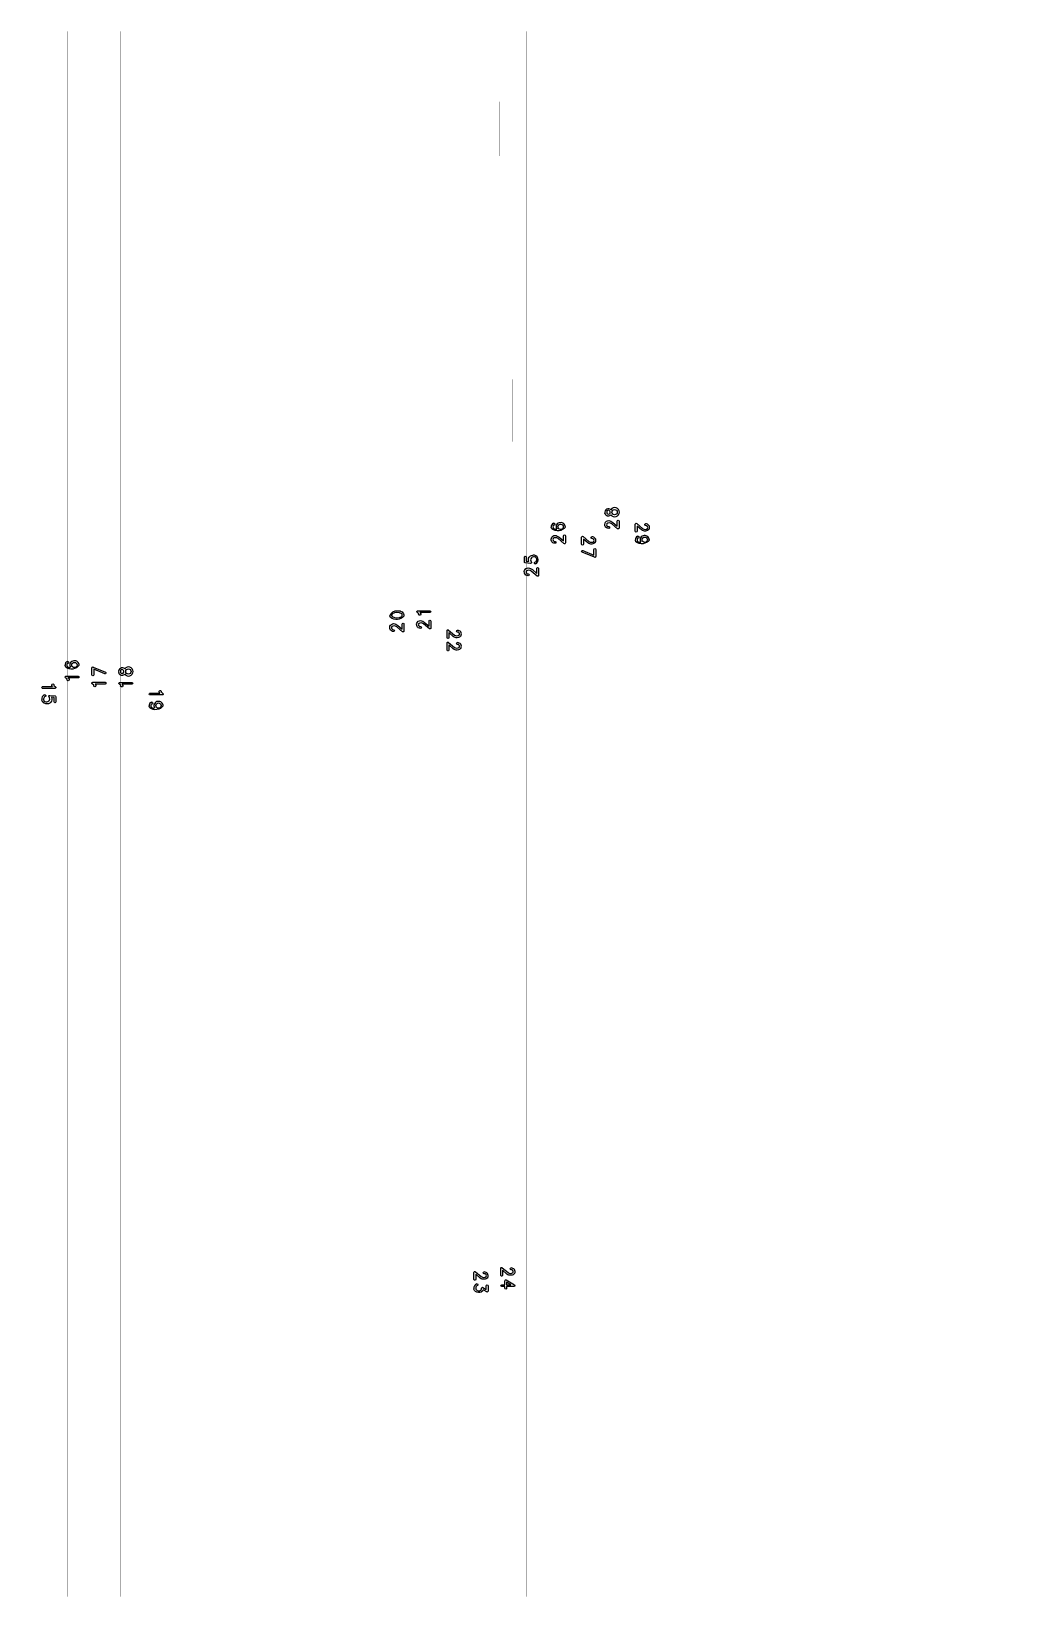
# Model space of a CAD drawing. Extents: x 726 to 4465, y 139 to 737.
# Drawn here: x 4139.5 to 4184.9, y 603.3 to 674.4 of the extents above; entities that cross this region are included whole.
import ezdxf

# ---------------------------------------------------------------- set-up
doc = ezdxf.new("R2010")
doc.units = 0
doc.layers.add('b_area', color=6, linetype='Continuous')

msp = doc.modelspace()

# ---------------------------------------------------------------- linework, layer by layer
at = {"layer": 'b_area'}
for p, q in [((4161.306, 617.473), (4161.115, 617.59)), ((4161.115, 617.59), (4161.115, 617.473)), ((4161.115, 617.473), (4161.306, 617.473))]:
    msp.add_line(p, q, dxfattribs=at)
at = {"layer": 'b_area', "const_width": 0.0008}
for points in [[(4082.37, 603.304), (4082.37, 674.425), (4184.868, 674.425), (4184.868, 603.304), (4082.37, 603.304), (4082.37, 674.425), (4093.325, 674.425), (4093.325, 603.304)], [(4139.935, 603.304), (4139.935, 674.425), (4140.544, 674.425), (4140.544, 603.304)], [(4141.154, 603.304), (4141.154, 674.425), (4141.764, 674.425), (4141.764, 603.304)], [(4142.373, 603.304), (4142.373, 674.425), (4142.983, 674.425), (4142.983, 603.304)], [(4143.592, 603.304), (4143.592, 674.425), (4144.202, 674.425), (4144.202, 603.304)], [(4144.812, 603.304), (4144.812, 674.425), (4145.421, 674.425), (4145.421, 603.304)], [(4155.906, 603.304), (4155.906, 674.425), (4156.516, 674.425), (4156.516, 603.304)], [(4157.125, 603.304), (4157.125, 674.425), (4157.735, 674.425), (4157.735, 603.304)], [(4158.345, 603.304), (4158.345, 674.425), (4158.954, 674.425), (4158.954, 603.304)], [(4159.564, 603.304), (4159.564, 649.687), (4159.564, 649.687), (4159.571, 674.425), (4160.181, 674.425), (4160.173, 649.687), (4160.173, 603.304)], [(4160.783, 603.304), (4160.783, 649.687), (4160.783, 649.687), (4160.791, 674.425), (4161.4, 674.425), (4161.393, 649.687), (4161.393, 603.304)], [(4162.016, 603.304), (4162.016, 674.425), (4162.626, 674.425), (4162.626, 603.304)], [(4163.236, 603.304), (4163.236, 674.425), (4163.845, 674.425), (4163.845, 603.304)], [(4164.455, 603.304), (4164.455, 674.425), (4165.064, 674.425), (4165.064, 603.304)], [(4165.674, 603.304), (4165.674, 674.425), (4166.284, 674.425), (4166.284, 603.304)], [(4166.893, 603.304), (4166.893, 674.425), (4167.503, 674.425), (4167.503, 603.304)], [(4168.318, 603.304), (4168.318, 674.425), (4172.788, 674.425), (4172.788, 603.304)], [(4173.808, 603.304), (4173.808, 674.425), (4180.995, 674.425), (4180.995, 603.304)]]:
    msp.add_lwpolyline(points, close=True, dxfattribs=at)
msp.add_lwpolyline([(4146.236, 603.304), (4146.236, 674.425), (4155.091, 674.425), (4155.091, 633.253, -0.013419), (4155.093, 633.177, -0.01342), (4155.091, 633.101), (4155.091, 603.304)], format="xyb", close=True, dxfattribs=at)
at = {"layer": 'b_area'}
for points in [[(4165.579, 651.97, -0.688635), (4165.853, 652.164), (4165.938, 652.115), (4166.139, 651.943)], [(4165.852, 652.462, -0.647868), (4165.582, 652.515, -0.094518), (4165.579, 652.53)], [(4165.795, 652.628, 0.61006), (4165.659, 652.614), (4165.659, 652.537)], [(4166.139, 651.943), (4166.139, 652.176, -1), (4166.219, 652.176), (4166.219, 651.857, -0.64983), (4166.153, 651.825), (4165.889, 652.051, 0.341953), (4165.659, 652.051)], [(4163.14, 651.295, -0.688635), (4163.414, 651.49), (4163.5, 651.44), (4163.7, 651.268)], [(4163.78, 651.901, -0.421647), (4163.17, 651.819), (4163.143, 651.887, -0.094518), (4163.14, 651.901)], [(4163.245, 652.075, -1.487413), (4163.238, 651.985, 0.77518), (4163.387, 651.81)], [(4163.7, 651.268), (4163.7, 651.501, -1), (4163.78, 651.501), (4163.78, 651.182, -0.64983), (4163.714, 651.151), (4163.451, 651.377, 0.341953), (4163.22, 651.376)], [(4164.52, 651.123), (4164.52, 651.442, -0.64983), (4164.586, 651.474), (4164.85, 651.248, 0.341953), (4165.08, 651.249)], [(4165.752, 651.839, -0.327897), (4165.584, 651.95, -0.133537), (4165.579, 651.97)], [(4165.659, 652.051, 0.570936), (4165.752, 651.919, -1), (4165.752, 651.839)], [(4166.958, 651.712), (4166.958, 652.031, -0.64983), (4167.024, 652.062), (4167.288, 651.836, 0.341953), (4167.518, 651.837)], [(4167.038, 651.945), (4167.038, 651.712, -1), (4166.958, 651.712)], [(4167.062, 651.486, -1.4871), (4167.056, 651.396, 0.775542), (4167.205, 651.221)], [(4167.593, 651.806, -0.421664), (4167.239, 651.773), (4167.038, 651.945)], [(4167.518, 651.837, 0.570936), (4167.425, 651.969, -1), (4167.425, 652.049)], [(4163.314, 651.164, -0.327897), (4163.146, 651.275, -0.133537), (4163.14, 651.295)], [(4163.22, 651.376, 0.570936), (4163.314, 651.244, -1), (4163.314, 651.164)], [(4164.6, 651.357), (4164.6, 651.123, -1), (4164.52, 651.123)], [(4164.545, 650.755, -1), (4164.575, 650.829), (4165.08, 650.623)], [(4165.08, 650.623), (4165.08, 650.883, -1), (4165.16, 650.883), (4165.16, 650.564, -0.539005), (4165.105, 650.526), (4164.545, 650.755)], [(4165.154, 651.218, -0.421664), (4164.8, 651.185), (4164.6, 651.357)], [(4165.08, 651.249, 0.570936), (4164.986, 651.381, -1), (4164.986, 651.461)], [(4167.598, 651.312, -0.420575), (4166.987, 651.229), (4166.961, 651.297, -0.094518), (4166.958, 651.312)], [(4161.921, 650.313), (4161.921, 650.541, -1), (4162.001, 650.541), (4162.001, 650.349), (4162.122, 650.337, -0.52381), (4162.297, 650.625)], [(4162.422, 650.528, 0.819035), (4162.227, 650.32, -0.735142), (4162.197, 650.25), (4161.957, 650.273, -0.38852), (4161.921, 650.313)], [(4162.481, 649.794), (4162.481, 650.027, -1), (4162.561, 650.027), (4162.561, 649.708, -0.64983), (4162.495, 649.676), (4162.231, 649.902, 0.341953), (4162.001, 649.902)], [(4162.43, 650.23, -1), (4162.399, 650.303, 0.637658), (4162.422, 650.528)], [(4161.921, 649.821, -0.688635), (4162.195, 650.015), (4162.281, 649.966), (4162.481, 649.794)], [(4162.095, 649.69, -0.327897), (4161.927, 649.801, -0.133537), (4161.921, 649.821)], [(4162.001, 649.902, 0.570936), (4162.095, 649.77, -1), (4162.095, 649.69)], [(4155.811, 647.871, -0.379123), (4156.171, 648.094, -0.482408), (4156.448, 647.857)], [(4157.045, 648.025, -0.700289), (4157.07, 648.096), (4157.63, 648.096, -1), (4157.63, 648.016), (4157.178, 648.016)], [(4157.211, 647.962, -1.522153), (4157.119, 647.961), (4157.045, 648.025)], [(4157.178, 648.016, -0.067269), (4157.185, 648.008), (4157.211, 647.962)], [(4155.811, 647.288, -0.688635), (4156.085, 647.483), (4156.17, 647.433), (4156.371, 647.261)], [(4156.448, 647.857, -0.402568), (4155.84, 647.789), (4155.812, 647.863, -0.053711), (4155.811, 647.871)], [(4155.984, 647.157, -0.327897), (4155.817, 647.268, -0.133537), (4155.811, 647.288)], [(4155.891, 647.369, 0.570936), (4155.984, 647.237, -1), (4155.984, 647.157)], [(4156.371, 647.261), (4156.371, 647.494, -1), (4156.451, 647.494), (4156.451, 647.175, -0.64983), (4156.385, 647.144), (4156.121, 647.37, 0.341953), (4155.891, 647.369)], [(4157.03, 647.428, -0.688635), (4157.304, 647.622), (4157.39, 647.572), (4157.59, 647.4)], [(4157.204, 647.296, -0.327897), (4157.036, 647.407, -0.133537), (4157.03, 647.428)], [(4157.11, 647.508, 0.570936), (4157.204, 647.376, -1), (4157.204, 647.296)], [(4157.59, 647.4), (4157.59, 647.633, -1), (4157.67, 647.633), (4157.67, 647.314, -0.64983), (4157.604, 647.283), (4157.34, 647.509, 0.341953), (4157.11, 647.508)], [(4158.41, 646.872), (4158.41, 647.191, -0.64983), (4158.476, 647.222), (4158.74, 646.996, 0.341953), (4158.97, 646.997)], [(4158.97, 646.997, 0.570936), (4158.876, 647.129, -1), (4158.876, 647.209)], [(4158.49, 647.105), (4158.49, 646.872, -1), (4158.41, 646.872)], [(4158.41, 646.312), (4158.41, 646.631, -0.64983), (4158.476, 646.662), (4158.74, 646.436, 0.341953), (4158.97, 646.437)], [(4158.49, 646.545), (4158.49, 646.312, -1), (4158.41, 646.312)], [(4159.044, 646.966, -0.421664), (4158.69, 646.933), (4158.49, 647.105)], [(4159.044, 646.406, -0.421664), (4158.69, 646.373), (4158.49, 646.545)], [(4158.97, 646.437, 0.570936), (4158.876, 646.569, -1), (4158.876, 646.649)], [(4141.163, 645.796, -1.487413), (4141.157, 645.706, 0.77518), (4141.306, 645.531)], [(4141.699, 645.622, -0.421647), (4141.088, 645.54), (4141.061, 645.608, -0.094518), (4141.059, 645.622)], [(4141.073, 645.054, -0.700289), (4141.099, 645.125), (4141.659, 645.125, -1), (4141.659, 645.045), (4141.207, 645.045)], [(4142.278, 645.184), (4142.278, 645.503, -0.539005), (4142.333, 645.541), (4142.893, 645.312, -1), (4142.863, 645.238), (4142.358, 645.444)], [(4142.358, 645.444), (4142.358, 645.184, -1), (4142.278, 645.184)], [(4143.771, 645.225, -0.647868), (4143.5, 645.278, -0.094518), (4143.497, 645.293)], [(4143.713, 645.391, 0.61006), (4143.577, 645.377), (4143.577, 645.3)], [(4140.04, 644.573, -1), (4140.04, 644.653), (4140.492, 644.653)], [(4140.458, 644.707, -1.522153), (4140.551, 644.708), (4140.625, 644.644, -0.700289), (4140.6, 644.573), (4140.04, 644.573)], [(4140.492, 644.653, -0.067269), (4140.485, 644.661), (4140.458, 644.707)], [(4141.24, 644.991, -1.522153), (4141.148, 644.991), (4141.073, 645.054)], [(4141.207, 645.045, -0.067269), (4141.213, 645.037), (4141.24, 644.991)], [(4142.292, 644.776, -0.700289), (4142.318, 644.847), (4142.878, 644.847, -1), (4142.878, 644.767), (4142.426, 644.767)], [(4142.459, 644.713, -1.522153), (4142.367, 644.712), (4142.292, 644.776)], [(4142.426, 644.767, -0.067269), (4142.433, 644.758), (4142.459, 644.713)], [(4143.511, 644.771, -0.700289), (4143.537, 644.842), (4144.097, 644.842, -1), (4144.097, 644.762), (4143.645, 644.762)], [(4143.678, 644.707, -1.522153), (4143.586, 644.707), (4143.511, 644.771)], [(4143.645, 644.762, -0.067269), (4143.652, 644.753), (4143.678, 644.707)], [(4145.335, 644.407, -1.522153), (4145.428, 644.408), (4145.502, 644.344, -0.700289), (4145.476, 644.273), (4144.916, 644.273)], [(4145.368, 644.353, -0.067269), (4145.362, 644.362), (4145.335, 644.407)], [(4140.139, 643.975, 0.819206), (4140.334, 644.182, -0.735142), (4140.363, 644.253), (4140.603, 644.23, -0.38852), (4140.64, 644.19), (4140.64, 643.962, -1), (4140.56, 643.962), (4140.56, 644.154), (4140.439, 644.165, -0.644337), (4140.189, 643.877), (4140.109, 643.9, -0.111867), (4140.093, 643.909), (4140.041, 643.954, -0.126561), (4140.029, 643.97), (4140.002, 644.038, -0.094518), (4140, 644.053)], [(4140.13, 644.273, -1), (4140.162, 644.199, 0.637658), (4140.139, 643.975)], [(4144.916, 644.273, -1), (4144.916, 644.353), (4145.368, 644.353)], [(4145.516, 643.776, -0.420575), (4144.906, 643.693), (4144.879, 643.762, -0.094518), (4144.876, 643.776)], [(4144.981, 643.95, -1.4871), (4144.974, 643.86, 0.775542), (4145.123, 643.685)], [(4159.629, 617.719), (4159.629, 618.038, -0.64983), (4159.695, 618.07), (4159.959, 617.844, 0.341953), (4160.189, 617.845)], [(4160.189, 617.845, 0.570936), (4160.095, 617.977, -1), (4160.095, 618.057)], [(4160.848, 617.901), (4160.848, 618.22, -0.64983), (4160.914, 618.252), (4161.178, 618.026, 0.341953), (4161.408, 618.026)], [(4160.928, 618.134), (4160.928, 617.901, -1), (4160.848, 617.901)], [(4161.482, 617.995, -0.421664), (4161.129, 617.962), (4160.928, 618.134)], [(4161.408, 618.026, 0.570936), (4161.315, 618.158, -1), (4161.315, 618.238)], [(4159.709, 617.952), (4159.709, 617.719, -1), (4159.629, 617.719)], [(4160.189, 617.256), (4160.189, 617.434, -1), (4160.269, 617.434), (4160.269, 617.182, -0.595487), (4160.207, 617.149), (4160.055, 617.246, -0.694214), (4159.631, 617.282, -0.094518), (4159.629, 617.297)], [(4159.76, 617.516, -1), (4159.791, 617.443, 0.637658), (4159.768, 617.218)], [(4160.263, 617.814, -0.421664), (4159.909, 617.78), (4159.709, 617.952)], [(4159.768, 617.218, 0.372798), (4159.975, 617.262), (4159.975, 617.319, -0.595487), (4160.037, 617.353), (4160.189, 617.256)]]:
    msp.add_lwpolyline(points, format="xyb", dxfattribs=at)
for points in [[(4155.891, 647.879), (4155.91, 647.83, 0.272415), (4156.352, 647.83, 0.311931), (4156.352, 647.958, 0.272404), (4155.91, 647.958), (4155.891, 647.909)], [(4160.888, 617.393, -1), (4160.888, 617.473), (4161.035, 617.473), (4161.035, 617.661, -0.589126), (4161.095, 617.695), (4161.469, 617.467, -0.760999), (4161.447, 617.393), (4161.115, 617.393), (4161.115, 617.318, -1), (4161.035, 617.318), (4161.035, 617.393)]]:
    msp.add_lwpolyline(points, format="xyb", close=True, dxfattribs=at)
for centre in [(4166.016, 652.576), (4163.567, 651.913), (4167.385, 651.324), (4141.485, 645.634), (4143.935, 645.339), (4145.303, 643.788)]:
    msp.add_circle(centre, 0.121, dxfattribs=at)
for centre, radius, start, end in [((4165.736, 652.575), 0.163, 44.49803, 195.90218), ((4165.735, 652.571), 0.083, 204.15226, 43.22399), ((4166.027, 652.576), 0.208, 213.04554, 146.95446), ((4163.296, 651.926), 0.157, 108.95541, 189.10155), ((4163.543, 651.913), 0.187, 90.01957, 213.44886), ((4163.577, 651.898), 0.204, 0.79792, 99.54164), ((4167.113, 651.337), 0.157, 108.9489, 189.10806), ((4167.36, 651.324), 0.187, 90.01957, 213.44886), ((4167.394, 651.309), 0.204, 0.80411, 99.5307), ((4167.432, 651.874), 0.175, 337.04639, 92.22761), ((4164.993, 651.286), 0.175, 337.04639, 92.22761), ((4162.336, 650.418), 0.211, 296.54562, 100.76211), ((4158.883, 647.034), 0.175, 337.04639, 92.22761), ((4158.883, 646.474), 0.175, 337.04639, 92.22761), ((4141.214, 645.647), 0.157, 108.95541, 189.10155), ((4141.461, 645.634), 0.187, 90.01957, 213.44886), ((4141.495, 645.62), 0.204, 0.79792, 99.54164), ((4143.654, 645.338), 0.163, 44.49803, 195.90218), ((4143.653, 645.334), 0.083, 204.15226, 43.22399), ((4143.945, 645.339), 0.208, 213.04554, 146.95446), ((4140.184, 644.092), 0.188, 106.4932, 191.85619), ((4145.032, 643.801), 0.157, 108.9489, 189.10806), ((4145.279, 643.788), 0.187, 90.01957, 213.44886), ((4145.312, 643.773), 0.204, 0.80411, 99.5307), ((4160.102, 617.882), 0.175, 337.04639, 92.22761), ((4161.321, 618.064), 0.175, 337.04639, 92.22761), ((4159.813, 617.336), 0.188, 106.4932, 191.85619)]:
    msp.add_arc(centre, radius, start, end, dxfattribs=at)

doc.saveas('drawing.dxf')
